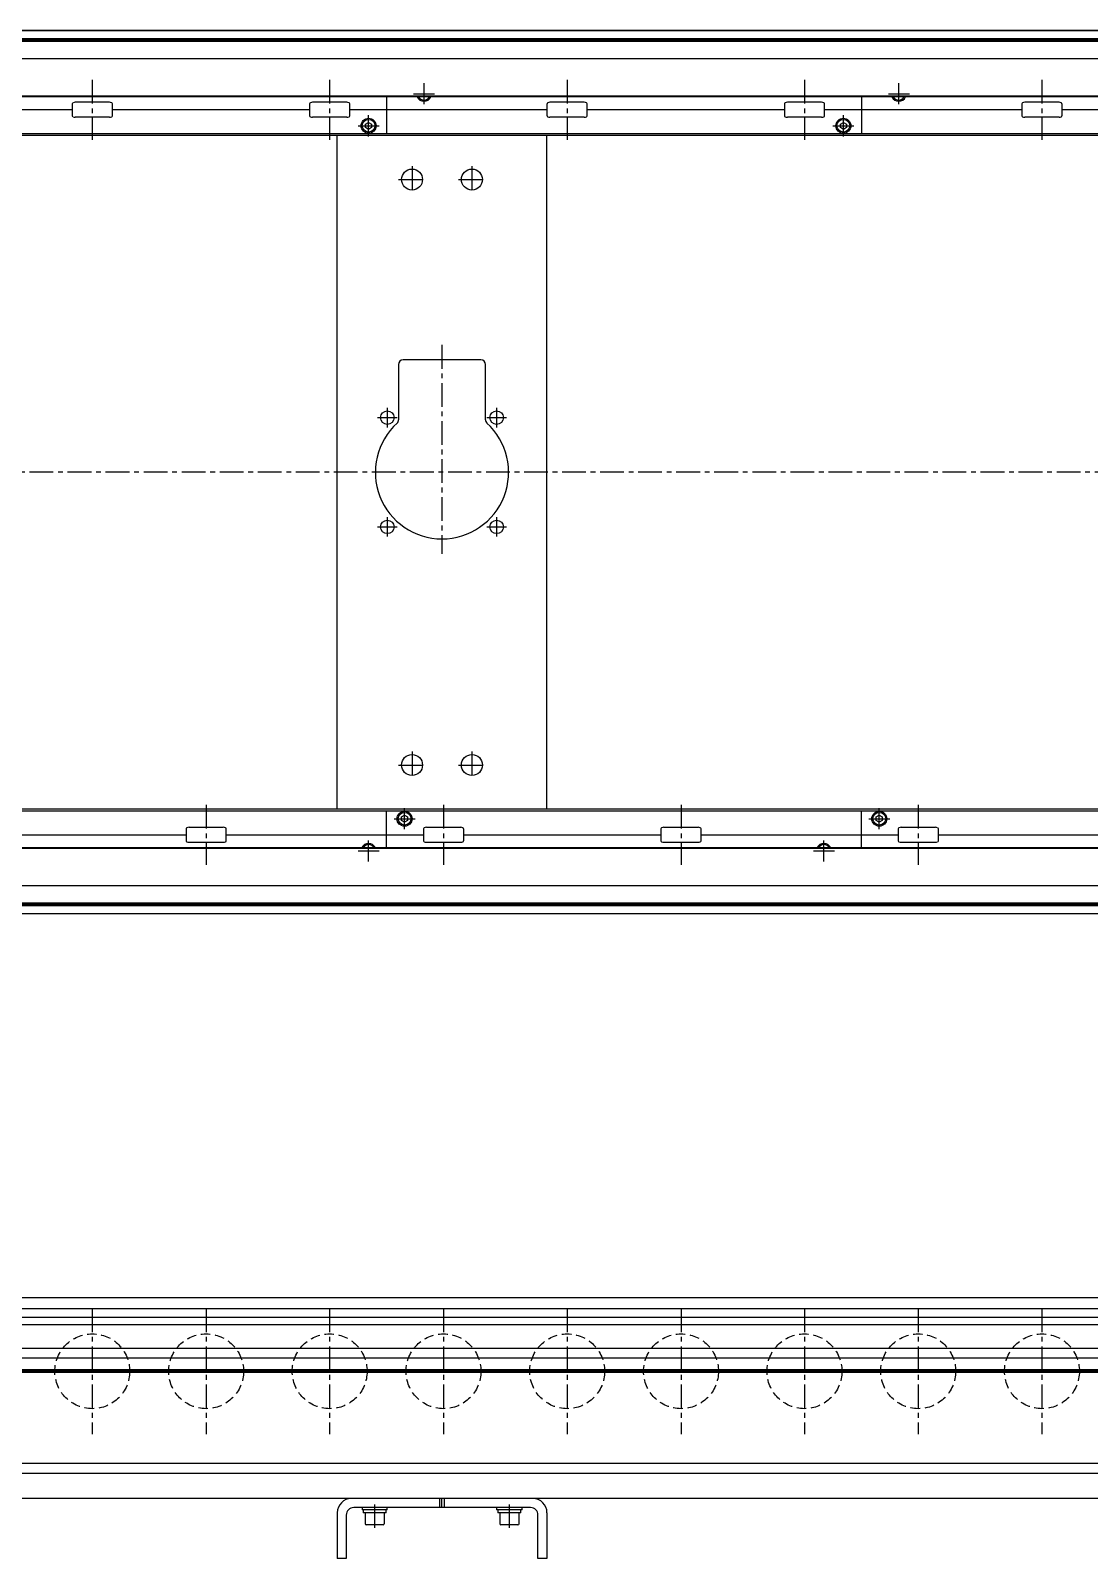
# Model space of a CAD drawing. Extents: x -10 to 4233, y -8 to 1101.
# Drawn here: x 2114 to 2822, y 28 to 1048 of the extents above; entities that cross this region are included whole.
import ezdxf

# ---------------------------------------------------------------- set-up
doc = ezdxf.new("R2010")
doc.units = 0
doc.header["$LTSCALE"] = 0.5
doc.linetypes.add('CENTER', pattern=[50.8, 31.75, -6.35, 6.35, -6.35])
doc.linetypes.add('DASHED', pattern=[19.05, 12.7, -6.35])
for name, color, linetype in [('MSM_CENTER', 1, 'CENTER'), ('MSM_CONTINUOUS', 7, 'CONTINUOUS'), ('MSM_DASHED', 4, 'DASHED')]:
    doc.layers.add(name, color=color, linetype=linetype)

msp = doc.modelspace()

# ---------------------------------------------------------------- linework, layer by layer
at = {"layer": 'MSM_CENTER'}
for p, q in [((2155.7, 1015.5), (2155.7, 975.5)), ((2314.2, 1015.5), (2314.2, 975.5)), ((2377.2, 999.2), (2377.2, 1013.2)), ((2472.8, 1015.5), (2472.8, 975.5)), ((2631.2, 1015.5), (2631.2, 975.5)), ((2694.2, 999.2), (2694.2, 1013.2)), ((2789.8, 1015.5), (2789.8, 975.5)), ((2370.2, 1006.2), (2384.3, 1006.2)), ((2687.3, 1006.2), (2701.3, 1006.2)), ((2340.2, 977.7), (2340.2, 991.8)), ((2657.2, 977.7), (2657.2, 991.8)), ((2333.2, 984.8), (2347.2, 984.8)), ((2650.2, 984.8), (2664.3, 984.8)), ((2369.2, 957.9), (2369.2, 939.9)), ((2409.2, 957.9), (2409.2, 939.9)), ((2360.2, 948.9), (2378.2, 948.9)), ((2400.2, 948.9), (2418.2, 948.9)), ((2389.2, 838.4), (2389.2, 698.9)), ((2352.7, 796.4), (2352.7, 783.4)), ((2425.7, 796.4), (2425.7, 783.4)), ((2346.2, 789.9), (2359.2, 789.9)), ((2419.2, 789.9), (2432.2, 789.9)), ((3475.9, 753.4), (359.7, 753.4)), ((2346.2, 716.9), (2359.2, 716.9)), ((2352.7, 723.4), (2352.7, 710.4)), ((2419.2, 716.9), (2432.2, 716.9)), ((2425.7, 723.4), (2425.7, 710.4)), ((2369.2, 566.9), (2369.2, 548.9)), ((2409.2, 566.9), (2409.2, 548.9)), ((2360.2, 557.9), (2378.2, 557.9)), ((2400.2, 557.9), (2418.2, 557.9)), ((2231.7, 531.3), (2231.7, 491.3)), ((2390.2, 531.3), (2390.2, 491.3)), ((2548.8, 531.3), (2548.8, 491.3)), ((2707.2, 531.3), (2707.2, 491.3)), ((2357.2, 522), (2371.2, 522)), ((2364.2, 515), (2364.2, 529)), ((2674.2, 522), (2688.3, 522)), ((2681.2, 515), (2681.2, 529)), ((2333.2, 500.5), (2347.2, 500.5)), ((2340.2, 493.5), (2340.2, 507.5)), ((2637.2, 500.5), (2651.2, 500.5)), ((2644.2, 493.5), (2644.2, 507.5)), ((2155.7, 195), (2155.7, 111)), ((2231.7, 195), (2231.7, 111)), ((2314.2, 195), (2314.2, 111)), ((2390.2, 195), (2390.2, 111)), ((2472.8, 195), (2472.8, 111)), ((2548.8, 195), (2548.8, 111)), ((2631.2, 195), (2631.2, 111)), ((2707.2, 195), (2707.2, 111)), ((2789.8, 195), (2789.8, 111)), ((367.2, 153), (3466.3, 153)), ((2344.3, 48.4), (2344.3, 64)), ((2434.3, 48.4), (2434.3, 64))]:
    msp.add_line(p, q, dxfattribs=at)
at = {"layer": 'MSM_CONTINUOUS'}
for p, q in [((3465.8, 1048.4), (370.6, 1048.4)), ((3464.2, 1048.3), (372.2, 1048.3)), ((3439.6, 1042.9), (396.9, 1042.9)), ((3439.6, 1041.2), (396.9, 1041.2)), ((3439.5, 1042), (397, 1042)), ((3464.2, 1029.5), (372.2, 1029.5)), ((3464.2, 1004.1), (372.2, 1004.1)), ((3464.2, 1004.5), (422.2, 1004.5)), ((2167.2, 1000.5), (2144.3, 1000.5)), ((2325.7, 1000.5), (2302.8, 1000.5)), ((2352.2, 1004.1), (2352.2, 979.4)), ((2377.2, 1003.9), (2376.9, 1004.1)), ((2377.6, 1004.1), (2377.2, 1003.9)), ((2484.2, 1000.5), (2461.3, 1000.5)), ((2642.7, 1000.5), (2619.8, 1000.5)), ((2669.2, 1004.1), (2669.2, 979.4)), ((2694.2, 1003.9), (2693.9, 1004.1)), ((2694.6, 1004.1), (2694.2, 1003.9)), ((2801.2, 1000.5), (2778.3, 1000.5)), ((2142.3, 995.5), (2010.7, 995.5)), ((2142.3, 999.5), (2142.3, 991.5)), ((2167.2, 990.5), (2144.3, 990.5)), ((2169.2, 991.5), (2169.2, 999.5)), ((2300.8, 995.5), (2169.2, 995.5)), ((2300.8, 999.5), (2300.8, 991.5)), ((2325.7, 990.5), (2302.8, 990.5)), ((2327.7, 991.5), (2327.7, 999.5)), ((2459.3, 995.5), (2327.7, 995.5)), ((2459.3, 999.5), (2459.3, 991.5)), ((2484.2, 990.5), (2461.3, 990.5)), ((2486.2, 991.5), (2486.2, 999.5)), ((2617.8, 995.5), (2486.2, 995.5)), ((2617.8, 999.5), (2617.8, 991.5)), ((2642.7, 990.5), (2619.8, 990.5)), ((2644.7, 991.5), (2644.7, 999.5)), ((2776.3, 995.5), (2644.7, 995.5)), ((2776.3, 999.5), (2776.3, 991.5)), ((2801.2, 990.5), (2778.3, 990.5)), ((2803.2, 991.5), (2803.2, 999.5)), ((2934.8, 995.5), (2803.2, 995.5)), ((2338.2, 985.9), (2340.2, 987.1)), ((2338.2, 983.6), (2338.2, 985.9)), ((2340.2, 982.4), (2338.2, 983.6)), ((2340.2, 987.1), (2342.2, 985.9)), ((2342.2, 983.6), (2340.2, 982.4)), ((2342.2, 985.9), (2342.2, 983.6)), ((2655.2, 985.9), (2657.2, 987.1)), ((2655.2, 983.6), (2655.2, 985.9)), ((2657.2, 982.4), (2655.2, 983.6)), ((2657.2, 987.1), (2659.2, 985.9)), ((2659.2, 983.6), (2657.2, 982.4)), ((2659.2, 985.9), (2659.2, 983.6)), ((3461.8, 979.4), (450.2, 979.4)), ((3465.8, 978.4), (450.2, 978.4)), ((2319.2, 528.4), (2319.2, 978.4)), ((2459.2, 528.4), (2459.2, 978.4)), ((2415.2, 828.4), (2363.2, 828.4)), ((2360.2, 825.4), (2360.2, 788.5)), ((2418.2, 788.5), (2418.2, 825.4)), ((3465.8, 528.4), (450.2, 528.4)), ((450.2, 527.4), (3461.8, 527.4)), ((2352.2, 502.6), (2352.2, 527.4)), ((2362.2, 523.2), (2364.2, 524.4)), ((2362.2, 520.9), (2362.2, 523.2)), ((2364.2, 519.7), (2362.2, 520.9)), ((2364.2, 524.4), (2366.2, 523.2)), ((2366.2, 520.9), (2364.2, 519.7)), ((2366.2, 523.2), (2366.2, 520.9)), ((2669.2, 502.6), (2669.2, 527.4)), ((2679.2, 523.2), (2681.2, 524.4)), ((2679.2, 520.9), (2679.2, 523.2)), ((2681.2, 519.7), (2679.2, 520.9)), ((2681.2, 524.4), (2683.2, 523.2)), ((2683.2, 520.9), (2681.2, 519.7)), ((2683.2, 523.2), (2683.2, 520.9)), ((2086.7, 511.3), (2218.3, 511.3)), ((2218.3, 515.3), (2218.3, 507.3)), ((2220.3, 516.3), (2243.2, 516.3)), ((2245.2, 507.3), (2245.2, 515.3)), ((2245.2, 511.3), (2376.8, 511.3)), ((2376.8, 515.3), (2376.8, 507.3)), ((2378.8, 516.3), (2401.7, 516.3)), ((2403.7, 507.3), (2403.7, 515.3)), ((2403.7, 511.3), (2535.3, 511.3)), ((2535.3, 515.3), (2535.3, 507.3)), ((2537.3, 516.3), (2560.2, 516.3)), ((2562.2, 507.3), (2562.2, 515.3)), ((2562.2, 511.3), (2693.8, 511.3)), ((2693.8, 515.3), (2693.8, 507.3)), ((2695.8, 516.3), (2718.7, 516.3)), ((2720.7, 507.3), (2720.7, 515.3)), ((2720.7, 511.3), (2852.3, 511.3)), ((3464.2, 502.6), (372.2, 502.6)), ((3464.2, 502.2), (422.2, 502.2)), ((2220.3, 506.3), (2243.2, 506.3)), ((2339.9, 502.6), (2340.2, 502.9)), ((2340.2, 502.9), (2340.6, 502.6)), ((2378.8, 506.3), (2401.7, 506.3)), ((2537.3, 506.3), (2560.2, 506.3)), ((2643.9, 502.6), (2644.2, 502.9)), ((2644.2, 502.9), (2644.6, 502.6)), ((2695.8, 506.3), (2718.7, 506.3)), ((3464.2, 477.2), (372.2, 477.2)), ((3439.6, 465.6), (396.9, 465.6)), ((3439.6, 463.9), (396.9, 463.9)), ((3439.5, 464.7), (397, 464.7)), ((3465.8, 458.4), (370.6, 458.4)), ((3464.2, 458.4), (372.2, 458.4)), ((3464.2, 202), (372.2, 202)), ((3464.2, 194.6), (674.4, 194.6)), ((3348.2, 189), (676.7, 189)), ((3348.2, 184), (678.6, 184)), ((3248.2, 168.3), (667.2, 168.3)), ((3248.2, 161.8), (682.2, 161.8)), ((3248.2, 153.9), (682.2, 153.9)), ((3248.2, 153), (682.2, 153)), ((3248.2, 152.1), (682.2, 152.1)), ((3248.2, 84.8), (679.7, 84.8)), ((3248.2, 91.3), (682.2, 91.3)), ((3465.8, 68), (472.2, 68)), ((2448.3, 62), (2330.3, 62)), ((2335.8, 62), (2335.8, 60.4)), ((2352.7, 60.4), (2352.7, 62)), ((2387.8, 62), (2387.8, 68)), ((2389.2, 62), (2389.2, 68)), ((2390.8, 62), (2390.8, 68)), ((2425.7, 62), (2425.7, 60.4)), ((2442.8, 60.4), (2442.8, 62)), ((2319.2, 58.5), (2319.2, 28)), ((2325.2, 57), (2325.2, 28)), ((2352.7, 60.4), (2335.8, 60.4)), ((2336.6, 60.4), (2336.6, 58.4)), ((2351.9, 58.4), (2336.6, 58.4)), ((2337.8, 58.4), (2337.8, 51.2)), ((2350.8, 51.2), (2350.8, 58.4)), ((2351.9, 58.4), (2351.9, 60.4)), ((2442.8, 60.4), (2425.7, 60.4)), ((2426.6, 60.4), (2426.6, 58.4)), ((2441.9, 58.4), (2426.6, 58.4)), ((2427.8, 58.4), (2427.8, 51.2)), ((2440.8, 51.2), (2440.8, 58.4)), ((2441.9, 58.4), (2441.9, 60.4)), ((2453.3, 28), (2453.3, 57)), ((2459.2, 58.5), (2459.2, 28)), ((2349.9, 50.4), (2338.6, 50.4)), ((2439.9, 50.4), (2428.6, 50.4)), ((2325.2, 28), (2319.2, 28)), ((2459.2, 28), (2453.3, 28))]:
    msp.add_line(p, q, dxfattribs=at)
for centre, radius in [((2340.2, 984.8), 5), ((2340.2, 984.8), 4.25), ((2657.2, 984.8), 5), ((2657.2, 984.8), 4.25), ((2369.2, 948.9), 7), ((2409.2, 948.9), 7), ((2352.7, 789.9), 4.5), ((2425.7, 789.9), 4.5), ((2352.7, 716.9), 4.5), ((2425.7, 716.9), 4.5), ((2369.2, 557.9), 7), ((2409.2, 557.9), 7), ((2364.2, 522), 5), ((2364.2, 522), 4.25), ((2681.2, 522), 5), ((2681.2, 522), 4.25)]:
    msp.add_circle(centre, radius, dxfattribs=at)
for centre, radius, start, end in [((2143.2, 999.4), 0.882, 115.5328, 172.1027), ((2144.3, 997.1), 3.41, 89.6687, 115.2454), ((2167.2, 997.1), 3.41, 64.7546, 90.3313), ((2168.3, 999.4), 0.882, 7.8973, 64.4672), ((2301.7, 999.4), 0.882, 115.5328, 172.1027), ((2302.8, 997.1), 3.41, 89.6687, 115.2454), ((2325.7, 997.1), 3.41, 64.7546, 90.3313), ((2326.8, 999.4), 0.882, 7.8973, 64.4672), ((2377.2, 1006.2), 5, 204.8346, 335.1654), ((2377.2, 1006.2), 4.25, 209.6116, 330.3884), ((2460.2, 999.4), 0.882, 115.5328, 172.1027), ((2461.3, 997.1), 3.41, 89.6687, 115.2454), ((2484.2, 997.1), 3.41, 64.7546, 90.3313), ((2485.3, 999.4), 0.882, 7.8973, 64.4672), ((2618.7, 999.4), 0.882, 115.5328, 172.1027), ((2619.8, 997.1), 3.41, 89.6687, 115.2454), ((2642.7, 997.1), 3.41, 64.7546, 90.3313), ((2643.8, 999.4), 0.882, 7.8973, 64.4672), ((2694.2, 1006.2), 5, 204.8346, 335.1654), ((2694.2, 1006.2), 4.25, 209.6116, 330.3884), ((2777.2, 999.4), 0.882, 115.5328, 172.1027), ((2778.3, 997.1), 3.41, 89.6687, 115.2454), ((2801.2, 997.1), 3.41, 64.7546, 90.3313), ((2802.3, 999.4), 0.882, 7.8973, 64.4672), ((2143.2, 991.6), 0.882, 187.8973, 244.4672), ((2144.3, 993.9), 3.41, 244.7546, 270.3313), ((2167.2, 993.9), 3.41, 269.6687, 295.2454), ((2168.3, 991.6), 0.882, 295.5328, 352.1027), ((2301.7, 991.6), 0.882, 187.8973, 244.4672), ((2302.8, 993.9), 3.41, 244.7546, 270.3313), ((2325.7, 993.9), 3.41, 269.6687, 295.2454), ((2326.8, 991.6), 0.882, 295.5328, 352.1027), ((2460.2, 991.6), 0.882, 187.8973, 244.4672), ((2461.3, 993.9), 3.41, 244.7546, 270.3313), ((2484.2, 993.9), 3.41, 269.6687, 295.2454), ((2485.3, 991.6), 0.882, 295.5328, 352.1027), ((2618.7, 991.6), 0.882, 187.8973, 244.4672), ((2619.8, 993.9), 3.41, 244.7546, 270.3313), ((2642.7, 993.9), 3.41, 269.6687, 295.2454), ((2643.8, 991.6), 0.882, 295.5328, 352.1027), ((2777.2, 991.6), 0.882, 187.8973, 244.4672), ((2778.3, 993.9), 3.41, 244.7546, 270.3313), ((2801.2, 993.9), 3.41, 269.6687, 295.2454), ((2802.3, 991.6), 0.882, 295.5328, 352.1027), ((2363.2, 825.4), 3, 90, 180), ((2415.2, 825.4), 3, 0, 90), ((2389.2, 753.4), 44.5, 132.3521, 47.6479), ((2357.2, 788.5), 3, 312.3521, 360), ((2421.3, 788.5), 3, 180, 227.6479), ((2219.2, 515.2), 0.882, 115.5328, 172.1027), ((2220.3, 512.9), 3.41, 89.6687, 115.2454), ((2243.2, 512.9), 3.41, 64.7546, 90.3313), ((2244.3, 515.2), 0.882, 7.8973, 64.4672), ((2377.7, 515.2), 0.882, 115.5328, 172.1027), ((2378.8, 512.9), 3.41, 89.6687, 115.2454), ((2401.7, 512.9), 3.41, 64.7546, 90.3313), ((2402.8, 515.2), 0.882, 7.8973, 64.4672), ((2536.2, 515.2), 0.882, 115.5328, 172.1027), ((2537.3, 512.9), 3.41, 89.6687, 115.2454), ((2560.2, 512.9), 3.41, 64.7546, 90.3313), ((2561.3, 515.2), 0.882, 7.8973, 64.4672), ((2694.7, 515.2), 0.882, 115.5328, 172.1027), ((2695.8, 512.9), 3.41, 89.6687, 115.2454), ((2718.7, 512.9), 3.41, 64.7546, 90.3313), ((2719.8, 515.2), 0.882, 7.8973, 64.4672), ((2219.2, 507.4), 0.882, 187.8973, 244.4672), ((2220.3, 509.7), 3.41, 244.7546, 270.3313), ((2243.2, 509.7), 3.41, 269.6687, 295.2454), ((2244.3, 507.4), 0.882, 295.5328, 352.1027), ((2340.2, 500.5), 5, 24.8346, 155.1654), ((2340.2, 500.5), 4.25, 29.6116, 150.3884), ((2377.7, 507.4), 0.882, 187.8973, 244.4672), ((2378.8, 509.7), 3.41, 244.7546, 270.3313), ((2401.7, 509.7), 3.41, 269.6687, 295.2454), ((2402.8, 507.4), 0.882, 295.5328, 352.1027), ((2536.2, 507.4), 0.882, 187.8973, 244.4672), ((2537.3, 509.7), 3.41, 244.7546, 270.3313), ((2560.2, 509.7), 3.41, 269.6687, 295.2454), ((2561.3, 507.4), 0.882, 295.5328, 352.1027), ((2644.2, 500.5), 5, 24.8346, 155.1654), ((2644.2, 500.5), 4.25, 29.6116, 150.3884), ((2694.7, 507.4), 0.882, 187.8973, 244.4672), ((2695.8, 509.7), 3.41, 244.7546, 270.3313), ((2718.7, 509.7), 3.41, 269.6687, 295.2454), ((2719.8, 507.4), 0.882, 295.5328, 352.1027), ((2328.8, 58.5), 9.5, 90, 180), ((2330.3, 57), 5, 90, 180), ((2448.3, 57), 5, 0, 90), ((2449.8, 58.5), 9.5, 0, 90), ((2338.6, 51.2), 0.8, 180, 270), ((2349.9, 51.2), 0.8, 270, 0), ((2428.6, 51.2), 0.8, 180, 270), ((2439.9, 51.2), 0.8, 270, 0)]:
    msp.add_arc(centre, radius, start, end, dxfattribs=at)
at = {"layer": 'MSM_DASHED'}
for centre in [(2155.7, 153), (2231.7, 153), (2314.2, 153), (2390.2, 153), (2472.8, 153), (2548.8, 153), (2631.2, 153), (2707.2, 153), (2789.8, 153)]:
    msp.add_circle(centre, 25, dxfattribs=at)

doc.saveas('drawing.dxf')
